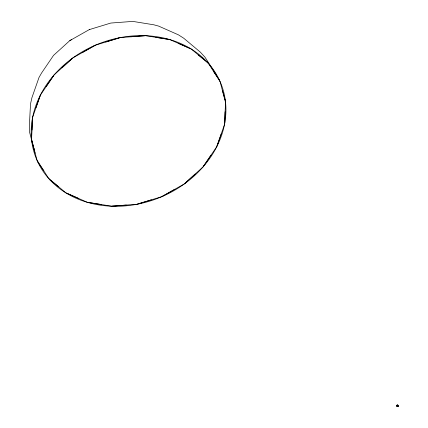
<?xml version="1.0" encoding="UTF-8"?>
<svg xmlns="http://www.w3.org/2000/svg" width="428" height="428" viewBox="0 0 428 428"><rect width="100%" height="100%" fill="white"/><g stroke="black" fill="none" stroke-linecap="round" stroke-linejoin="round"><path stroke-width="0.64" d="M31.763 140.058L31.736 141.09L34.738 151.48M32.03 130.01L32.325 118.936L32.656 117.909M225.091 111.847L224.796 122.922L224.465 123.949M225.358 101.8L225.385 100.773L222.383 90.383M396.665 405.835L396.745 405.498M396.965 405.214C395.483 407.686 400.785 405.493 397.403 404.958M35.904 107.926L40.093 95.968M221.217 133.932L217.028 145.889M398.559 405.878L398.388 406.188M46.085 86.729L53.553 75.729M211.031 155.134L203.568 166.128M396.751 405.487L396.879 405.295A0.995 0.829 -22.3 0 1 397.548 404.915L397.072 405.118M61.894 67.859L72.129 58.566M195.227 173.998L184.992 183.291M398.297 406.279L397.981 406.493M71.529 39.638L69.775 40.649L53.521 55.405L41.66 72.872L39.034 77.409L31.929 97.675L30.511 103.876L29.398 125.318L29.628 132.38L35.037 153.149M89.318 29.612L110.815 23.048L132.808 21.4L153.786 24.787L158.649 26.108L178.433 34.845L183.682 38.188L200.24 52.05L204.98 57.175L216.579 75.291M82.246 52.607L94.545 45.657M174.875 189.251L162.576 196.201M69.775 40.649L89.431 29.527M105.748 42.014L119.284 37.878M151.373 199.849L137.837 203.979M397.965 406.504L397.473 406.6M130.808 36.792L144.653 35.759M126.308 205.066L112.468 206.103M155.717 37.311L168.926 39.44M101.404 204.547L88.195 202.417M397.361 406.584L397.018 406.477M178.776 43.522L190.449 48.68M78.345 198.335L66.672 193.183M198.41 55.014L207.184 62.001L207.751 62.836M396.933 406.407L396.847 406.338A0.995 0.829 -22.3 0 1 396.67 405.707M58.711 186.843L49.937 179.856L49.37 179.022M213.283 70.995L219.382 79.993L219.66 80.956M43.838 170.863L37.739 161.87L37.461 160.901M32.705 117.053L31.549 139.244L37.006 160.195L48.706 178.465L65.842 192.814L87.258 202.267L111.483 206.173L136.874 204.274L161.698 196.693L184.265 183.949L203.038 166.909L216.734 146.74L224.416 124.805L225.572 102.613L220.115 81.662L208.415 63.392L191.279 49.043L169.863 39.59L145.638 35.685L120.247 37.584L95.423 45.165L72.856 57.908L54.083 74.948L40.387 95.118L32.705 117.053M87.237 202.305A99.649 82.711 -22.3 0 0 225.583 102.629A99.649 82.711 -22.3 0 0 72.83 57.914A99.649 82.711 -22.3 0 0 87.237 202.305"/></g></svg>
